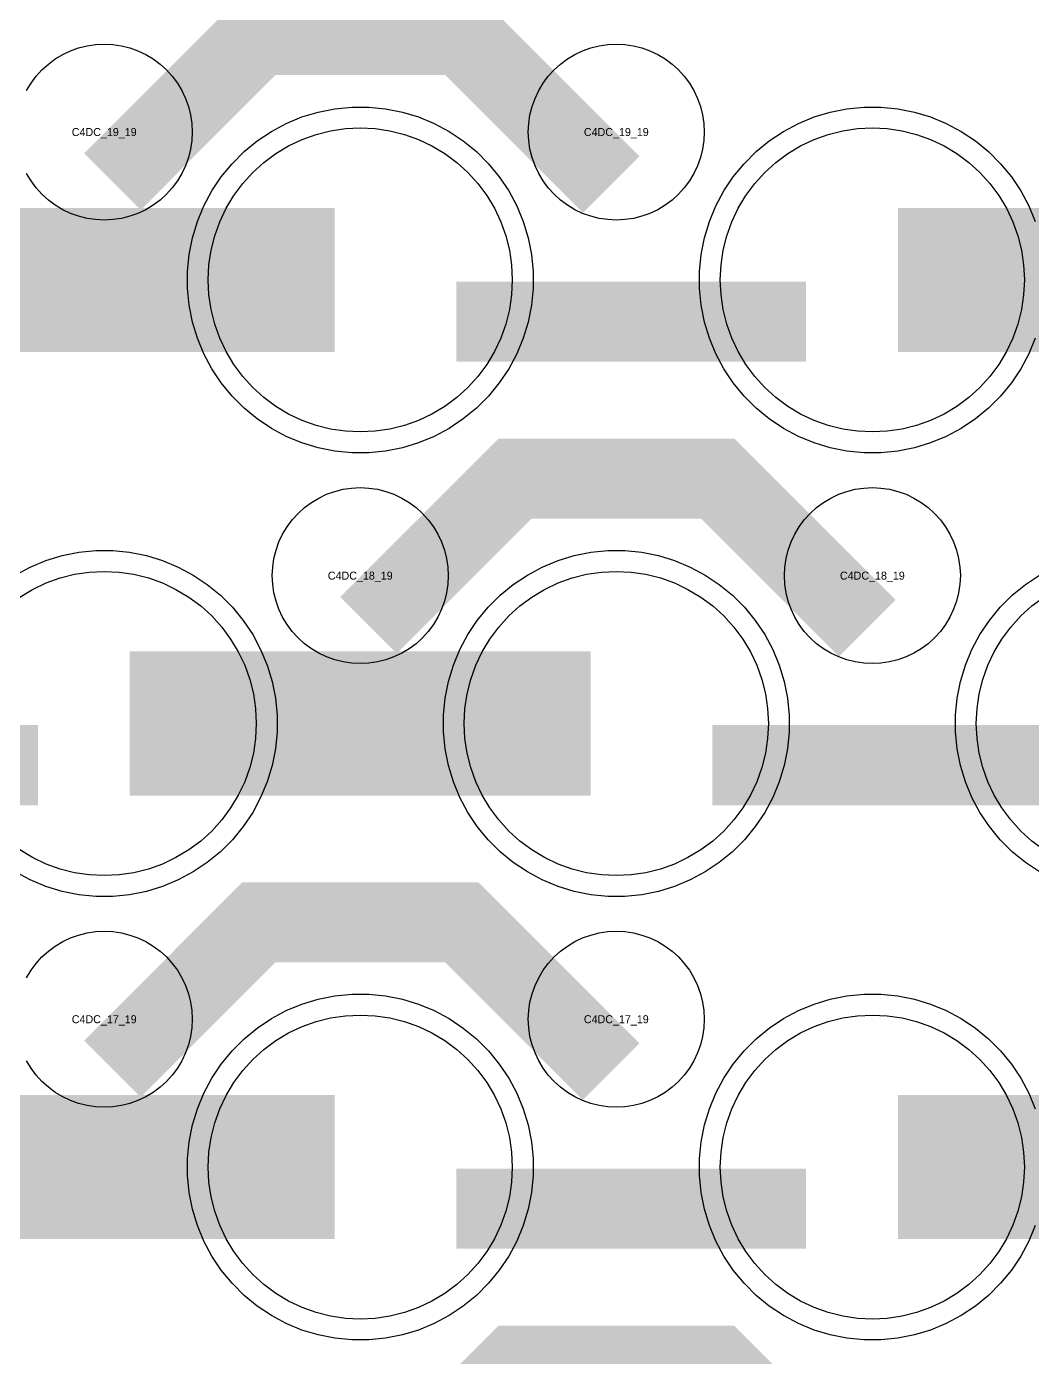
# Model space of a CAD drawing. Extents: x -11880 to 11880, y -14992 to 14992.
# Drawn here: x -5944.2 to -5630, y -12543.4 to -12127.7 of the extents above; entities that cross this region are included whole.
import ezdxf
from ezdxf.enums import TextEntityAlignment as Align

# ---------------------------------------------------------------- set-up
doc = ezdxf.new("R2010")
doc.units = 0
doc.header["$MEASUREMENT"] = 0
for name, color, linetype in [('GDS_775_DT_237', 138, 'CONTINUOUS'), ('RDL1_FS', 34, 'CONTINUOUS'), ('RDL_BS', 160, 'CONTINUOUS')]:
    doc.layers.add(name, color=color, linetype=linetype)

msp = doc.modelspace()

# ---------------------------------------------------------------- linework, layer by layer
at = {"layer": 'RDL1_FS', "color": 240, "true_color": 0xed1f24}
for points in [[(-5840, -12254.354), (-5844.657, -12254.125), (-5849.268, -12253.441), (-5853.791, -12252.309), (-5858.181, -12250.737), (-5862.395, -12248.745), (-5866.395, -12246.347), (-5870.14, -12243.569), (-5873.594, -12240.439), (-5876.724, -12236.985), (-5879.502, -12233.24), (-5881.9, -12229.24), (-5883.892, -12225.026), (-5885.464, -12220.636), (-5886.596, -12216.113), (-5887.28, -12211.502), (-5887.509, -12206.845), (-5887.28, -12202.188), (-5886.596, -12197.577), (-5885.464, -12193.054), (-5883.892, -12188.664), (-5881.9, -12184.45), (-5879.502, -12180.45), (-5876.724, -12176.705), (-5873.594, -12173.251), (-5870.14, -12170.121), (-5866.395, -12167.343), (-5862.395, -12164.945), (-5858.181, -12162.953), (-5853.791, -12161.381), (-5849.268, -12160.249), (-5844.657, -12159.565), (-5840, -12159.336), (-5835.343, -12159.565), (-5830.732, -12160.249), (-5826.209, -12161.381), (-5821.819, -12162.953), (-5817.605, -12164.945), (-5813.605, -12167.343), (-5809.86, -12170.121), (-5806.406, -12173.251), (-5803.276, -12176.705), (-5800.498, -12180.45), (-5798.1, -12184.45), (-5796.108, -12188.664), (-5794.536, -12193.054), (-5793.404, -12197.577), (-5792.72, -12202.188), (-5792.491, -12206.845), (-5792.72, -12211.502), (-5793.404, -12216.113), (-5794.536, -12220.636), (-5796.108, -12225.026), (-5798.1, -12229.24), (-5800.498, -12233.24), (-5803.276, -12236.985), (-5806.406, -12240.439), (-5809.86, -12243.569), (-5813.605, -12246.347), (-5817.605, -12248.745), (-5821.819, -12250.737), (-5826.209, -12252.309), (-5830.732, -12253.441), (-5835.343, -12254.125)], [(-5680, -12254.354), (-5684.657, -12254.125), (-5689.268, -12253.441), (-5693.791, -12252.309), (-5698.181, -12250.737), (-5702.395, -12248.745), (-5706.395, -12246.347), (-5710.14, -12243.569), (-5713.594, -12240.439), (-5716.724, -12236.985), (-5719.502, -12233.24), (-5721.9, -12229.24), (-5723.892, -12225.026), (-5725.464, -12220.636), (-5726.596, -12216.113), (-5727.28, -12211.502), (-5727.509, -12206.845), (-5727.28, -12202.188), (-5726.596, -12197.577), (-5725.464, -12193.054), (-5723.892, -12188.664), (-5721.9, -12184.45), (-5719.502, -12180.45), (-5716.724, -12176.705), (-5713.594, -12173.251), (-5710.14, -12170.121), (-5706.395, -12167.343), (-5702.395, -12164.945), (-5698.181, -12162.953), (-5693.791, -12161.381), (-5689.268, -12160.249), (-5684.657, -12159.565), (-5680, -12159.336), (-5675.343, -12159.565), (-5670.732, -12160.249), (-5666.209, -12161.381), (-5661.819, -12162.953), (-5657.605, -12164.945), (-5653.605, -12167.343), (-5649.86, -12170.121), (-5646.406, -12173.251), (-5643.276, -12176.705), (-5640.498, -12180.45), (-5638.1, -12184.45), (-5636.108, -12188.664), (-5634.536, -12193.054), (-5633.404, -12197.577), (-5632.72, -12202.188), (-5632.491, -12206.845), (-5632.72, -12211.502), (-5633.404, -12216.113), (-5634.536, -12220.636), (-5636.108, -12225.026), (-5638.1, -12229.24), (-5640.498, -12233.24), (-5643.276, -12236.985), (-5646.406, -12240.439), (-5649.86, -12243.569), (-5653.605, -12246.347), (-5657.605, -12248.745), (-5661.819, -12250.737), (-5666.209, -12252.309), (-5670.732, -12253.441), (-5675.343, -12254.125)]]:
    msp.add_lwpolyline(points, close=True, dxfattribs=at)
for points in [[(-5991.998, -12206.845, 45, 45, 0), (-5919.998, -12206.845, 45, 45, 0)], [(-5919.998, -12206.845, 45, 45, 0), (-5847.998, -12206.845, 45, 45, 0)], [(-5671.998, -12206.845, 45, 45, 0), (-5599.998, -12206.845, 45, 45, 0)]]:
    msp.add_lwpolyline(points, format="xyseb", dxfattribs=at)
at = {"layer": 'RDL1_FS'}
for points in [[(-5946.395, -12305.908), (-5942.395, -12303.51), (-5938.181, -12301.518), (-5933.791, -12299.946), (-5929.268, -12298.814), (-5924.657, -12298.13), (-5920, -12297.901), (-5915.343, -12298.13), (-5910.732, -12298.814), (-5906.209, -12299.946), (-5901.819, -12301.518), (-5897.605, -12303.51), (-5893.605, -12305.908), (-5889.86, -12308.686), (-5886.406, -12311.816), (-5883.276, -12315.27), (-5880.498, -12319.015), (-5878.1, -12323.015), (-5876.108, -12327.229), (-5874.536, -12331.619), (-5873.404, -12336.142), (-5872.72, -12340.753), (-5872.491, -12345.41), (-5872.72, -12350.067), (-5873.404, -12354.678), (-5874.536, -12359.201), (-5876.108, -12363.591), (-5878.1, -12367.805), (-5880.498, -12371.805), (-5883.276, -12375.55), (-5886.406, -12379.004), (-5889.86, -12382.134), (-5893.605, -12384.912), (-5897.605, -12387.31), (-5901.819, -12389.302), (-5906.209, -12390.874), (-5910.732, -12392.006), (-5915.343, -12392.69), (-5920, -12392.919), (-5924.657, -12392.69), (-5929.268, -12392.006), (-5933.791, -12390.874), (-5938.181, -12389.302), (-5942.395, -12387.31), (-5946.395, -12384.912)], [(-5626.395, -12384.912), (-5630.14, -12382.134), (-5633.594, -12379.004), (-5636.724, -12375.55), (-5639.502, -12371.805), (-5641.9, -12367.805), (-5643.892, -12363.591), (-5645.464, -12359.201), (-5646.596, -12354.678), (-5647.28, -12350.067), (-5647.509, -12345.41), (-5647.28, -12340.753), (-5646.596, -12336.142), (-5645.464, -12331.619), (-5643.892, -12327.229), (-5641.9, -12323.015), (-5639.502, -12319.015), (-5636.724, -12315.27), (-5633.594, -12311.816), (-5630.14, -12308.686), (-5626.395, -12305.908)]]:
    msp.add_lwpolyline(points, dxfattribs=at)
for points in [[(-5760, -12392.919), (-5764.657, -12392.69), (-5769.268, -12392.006), (-5773.791, -12390.874), (-5778.181, -12389.302), (-5782.395, -12387.31), (-5786.395, -12384.912), (-5790.14, -12382.134), (-5793.594, -12379.004), (-5796.724, -12375.55), (-5799.502, -12371.805), (-5801.9, -12367.805), (-5803.892, -12363.591), (-5805.464, -12359.201), (-5806.596, -12354.678), (-5807.28, -12350.067), (-5807.509, -12345.41), (-5807.28, -12340.753), (-5806.596, -12336.142), (-5805.464, -12331.619), (-5803.892, -12327.229), (-5801.9, -12323.015), (-5799.502, -12319.015), (-5796.724, -12315.27), (-5793.594, -12311.816), (-5790.14, -12308.686), (-5786.395, -12305.908), (-5782.395, -12303.51), (-5778.181, -12301.518), (-5773.791, -12299.946), (-5769.268, -12298.814), (-5764.657, -12298.13), (-5760, -12297.901), (-5755.343, -12298.13), (-5750.732, -12298.814), (-5746.209, -12299.946), (-5741.819, -12301.518), (-5737.605, -12303.51), (-5733.605, -12305.908), (-5729.86, -12308.686), (-5726.406, -12311.816), (-5723.276, -12315.27), (-5720.498, -12319.015), (-5718.1, -12323.015), (-5716.108, -12327.229), (-5714.536, -12331.619), (-5713.404, -12336.142), (-5712.72, -12340.753), (-5712.491, -12345.41), (-5712.72, -12350.067), (-5713.404, -12354.678), (-5714.536, -12359.201), (-5716.108, -12363.591), (-5718.1, -12367.805), (-5720.498, -12371.805), (-5723.276, -12375.55), (-5726.406, -12379.004), (-5729.86, -12382.134), (-5733.605, -12384.912), (-5737.605, -12387.31), (-5741.819, -12389.302), (-5746.209, -12390.874), (-5750.732, -12392.006), (-5755.343, -12392.69)], [(-5840, -12531.484), (-5844.657, -12531.255), (-5849.268, -12530.571), (-5853.791, -12529.439), (-5858.181, -12527.867), (-5862.395, -12525.875), (-5866.395, -12523.477), (-5870.14, -12520.699), (-5873.594, -12517.569), (-5876.724, -12514.115), (-5879.502, -12510.37), (-5881.9, -12506.37), (-5883.892, -12502.156), (-5885.464, -12497.766), (-5886.596, -12493.243), (-5887.28, -12488.632), (-5887.509, -12483.975), (-5887.28, -12479.318), (-5886.596, -12474.707), (-5885.464, -12470.184), (-5883.892, -12465.794), (-5881.9, -12461.58), (-5879.502, -12457.58), (-5876.724, -12453.835), (-5873.594, -12450.381), (-5870.14, -12447.251), (-5866.395, -12444.473), (-5862.395, -12442.075), (-5858.181, -12440.083), (-5853.791, -12438.511), (-5849.268, -12437.379), (-5844.657, -12436.695), (-5840, -12436.466), (-5835.343, -12436.695), (-5830.732, -12437.379), (-5826.209, -12438.511), (-5821.819, -12440.083), (-5817.605, -12442.075), (-5813.605, -12444.473), (-5809.86, -12447.251), (-5806.406, -12450.381), (-5803.276, -12453.835), (-5800.498, -12457.58), (-5798.1, -12461.58), (-5796.108, -12465.794), (-5794.536, -12470.184), (-5793.404, -12474.707), (-5792.72, -12479.318), (-5792.491, -12483.975), (-5792.72, -12488.632), (-5793.404, -12493.243), (-5794.536, -12497.766), (-5796.108, -12502.156), (-5798.1, -12506.37), (-5800.498, -12510.37), (-5803.276, -12514.115), (-5806.406, -12517.569), (-5809.86, -12520.699), (-5813.605, -12523.477), (-5817.605, -12525.875), (-5821.819, -12527.867), (-5826.209, -12529.439), (-5830.732, -12530.571), (-5835.343, -12531.255)], [(-5680, -12531.484), (-5684.657, -12531.255), (-5689.268, -12530.571), (-5693.791, -12529.439), (-5698.181, -12527.867), (-5702.395, -12525.875), (-5706.395, -12523.477), (-5710.14, -12520.699), (-5713.594, -12517.569), (-5716.724, -12514.115), (-5719.502, -12510.37), (-5721.9, -12506.37), (-5723.892, -12502.156), (-5725.464, -12497.766), (-5726.596, -12493.243), (-5727.28, -12488.632), (-5727.509, -12483.975), (-5727.28, -12479.318), (-5726.596, -12474.707), (-5725.464, -12470.184), (-5723.892, -12465.794), (-5721.9, -12461.58), (-5719.502, -12457.58), (-5716.724, -12453.835), (-5713.594, -12450.381), (-5710.14, -12447.251), (-5706.395, -12444.473), (-5702.395, -12442.075), (-5698.181, -12440.083), (-5693.791, -12438.511), (-5689.268, -12437.379), (-5684.657, -12436.695), (-5680, -12436.466), (-5675.343, -12436.695), (-5670.732, -12437.379), (-5666.209, -12438.511), (-5661.819, -12440.083), (-5657.605, -12442.075), (-5653.605, -12444.473), (-5649.86, -12447.251), (-5646.406, -12450.381), (-5643.276, -12453.835), (-5640.498, -12457.58), (-5638.1, -12461.58), (-5636.108, -12465.794), (-5634.536, -12470.184), (-5633.404, -12474.707), (-5632.72, -12479.318), (-5632.491, -12483.975), (-5632.72, -12488.632), (-5633.404, -12493.243), (-5634.536, -12497.766), (-5636.108, -12502.156), (-5638.1, -12506.37), (-5640.498, -12510.37), (-5643.276, -12514.115), (-5646.406, -12517.569), (-5649.86, -12520.699), (-5653.605, -12523.477), (-5657.605, -12525.875), (-5661.819, -12527.867), (-5666.209, -12529.439), (-5670.732, -12530.571), (-5675.343, -12531.255)]]:
    msp.add_lwpolyline(points, close=True, dxfattribs=at)
for points in [[(-5911.998, -12345.41, 45, 45, 0), (-5839.998, -12345.41, 45, 45, 0)], [(-5839.998, -12345.41, 45, 45, 0), (-5767.998, -12345.41, 45, 45, 0)], [(-5991.998, -12483.975, 45, 45, 0), (-5919.998, -12483.975, 45, 45, 0)], [(-5919.998, -12483.975, 45, 45, 0), (-5847.998, -12483.975, 45, 45, 0)], [(-5671.998, -12483.975, 45, 45, 0), (-5599.998, -12483.975, 45, 45, 0)]]:
    msp.add_lwpolyline(points, format="xyseb", dxfattribs=at)
at = {"layer": 'RDL_BS'}
for points in [[(-5917.438, -12176.159, 25, 25, 0), (-5871.623, -12130.344, 25, 25, 0), (-5838.07, -12130.344, 25, 25, 0)], [(-5761.599, -12177.058, 25, 25, 0), (-5808.313, -12130.344, 25, 25, 0), (-5838.071, -12130.344, 25, 25, 0)], [(-5837.438, -12314.724, 25, 25, 0), (-5791.623, -12268.909, 25, 25, 0), (-5758.07, -12268.909, 25, 25, 0)], [(-5681.599, -12315.623, 25, 25, 0), (-5728.313, -12268.909, 25, 25, 0), (-5758.071, -12268.909, 25, 25, 0)], [(-6049.984, -12358.423, 25, 25, 0), (-5940.719, -12358.423, 25, 25, 0)], [(-5729.984, -12358.423, 25, 25, 0), (-5620.719, -12358.423, 25, 25, 0)], [(-5917.438, -12453.289, 25, 25, 0), (-5871.623, -12407.474, 25, 25, 0), (-5838.07, -12407.474, 25, 25, 0)], [(-5761.599, -12454.188, 25, 25, 0), (-5808.313, -12407.474, 25, 25, 0), (-5838.071, -12407.474, 25, 25, 0)], [(-5809.984, -12496.988, 25, 25, 0), (-5700.719, -12496.988, 25, 25, 0)], [(-5837.438, -12591.854, 25, 25, 0), (-5791.623, -12546.039, 25, 25, 0), (-5758.07, -12546.039, 25, 25, 0)], [(-5681.599, -12592.753, 25, 25, 0), (-5728.313, -12546.039, 25, 25, 0), (-5758.071, -12546.039, 25, 25, 0)]]:
    msp.add_lwpolyline(points, format="xyseb", dxfattribs=at)
for points in [[(-5944.25, -12147.701), (-5942.857, -12145.377), (-5941.254, -12143.214), (-5939.442, -12141.215), (-5937.443, -12139.403), (-5935.28, -12137.8), (-5932.956, -12136.407), (-5930.519, -12135.255), (-5927.984, -12134.348), (-5925.365, -12133.691), (-5922.693, -12133.295), (-5920, -12133.163), (-5917.307, -12133.295), (-5914.635, -12133.691), (-5912.016, -12134.348), (-5909.481, -12135.255), (-5907.044, -12136.407), (-5904.72, -12137.8), (-5902.557, -12139.403), (-5900.558, -12141.215), (-5898.746, -12143.214), (-5897.143, -12145.377), (-5895.75, -12147.701), (-5894.598, -12150.138), (-5893.691, -12152.673), (-5893.034, -12155.292), (-5892.638, -12157.964), (-5892.506, -12160.657), (-5892.638, -12163.35), (-5893.034, -12166.022), (-5893.691, -12168.641), (-5894.598, -12171.176), (-5895.75, -12173.613), (-5897.143, -12175.937), (-5898.746, -12178.1), (-5900.558, -12180.099), (-5902.557, -12181.911), (-5904.72, -12183.514), (-5907.044, -12184.907), (-5909.481, -12186.059), (-5912.016, -12186.966), (-5914.635, -12187.623), (-5917.307, -12188.019), (-5920, -12188.151), (-5922.693, -12188.019), (-5925.365, -12187.623), (-5927.984, -12186.966), (-5930.519, -12186.059), (-5932.956, -12184.907), (-5935.28, -12183.514), (-5937.443, -12181.911), (-5939.442, -12180.099), (-5941.254, -12178.1), (-5942.857, -12175.937), (-5944.25, -12173.613)], [(-5947.777, -12299.027), (-5943.115, -12296.535), (-5938.205, -12294.504), (-5933.165, -12292.973), (-5927.938, -12291.927), (-5922.644, -12291.41), (-5917.356, -12291.41), (-5912.062, -12291.927), (-5906.835, -12292.973), (-5901.795, -12294.504), (-5896.885, -12296.535), (-5892.223, -12299.027), (-5887.809, -12301.974), (-5883.708, -12305.336), (-5879.926, -12309.118), (-5876.564, -12313.219), (-5873.617, -12317.633), (-5871.125, -12322.295), (-5869.094, -12327.205), (-5867.563, -12332.245), (-5866.517, -12337.472), (-5866, -12342.766), (-5866, -12348.054), (-5866.517, -12353.348), (-5867.563, -12358.575), (-5869.094, -12363.615), (-5871.125, -12368.525), (-5873.617, -12373.187), (-5876.564, -12377.601), (-5879.926, -12381.702), (-5883.708, -12385.484), (-5887.809, -12388.846), (-5892.223, -12391.793), (-5896.885, -12394.285), (-5901.795, -12396.316), (-5906.835, -12397.847), (-5912.062, -12398.893), (-5917.356, -12399.41), (-5922.644, -12399.41), (-5927.938, -12398.893), (-5933.165, -12397.847), (-5938.205, -12396.316), (-5943.115, -12394.285), (-5947.777, -12391.793)], [(-5627.777, -12391.793), (-5632.191, -12388.846), (-5636.292, -12385.484), (-5640.074, -12381.702), (-5643.436, -12377.601), (-5646.383, -12373.187), (-5648.875, -12368.525), (-5650.906, -12363.615), (-5652.437, -12358.575), (-5653.483, -12353.348), (-5654, -12348.054), (-5654, -12342.766), (-5653.483, -12337.472), (-5652.437, -12332.245), (-5650.906, -12327.205), (-5648.875, -12322.295), (-5646.383, -12317.633), (-5643.436, -12313.219), (-5640.074, -12309.118), (-5636.292, -12305.336), (-5632.191, -12301.974), (-5627.777, -12299.027)], [(-5944.25, -12424.831), (-5942.857, -12422.507), (-5941.254, -12420.344), (-5939.442, -12418.345), (-5937.443, -12416.533), (-5935.28, -12414.93), (-5932.956, -12413.537), (-5930.519, -12412.385), (-5927.984, -12411.478), (-5925.365, -12410.821), (-5922.693, -12410.425), (-5920, -12410.293), (-5917.307, -12410.425), (-5914.635, -12410.821), (-5912.016, -12411.478), (-5909.481, -12412.385), (-5907.044, -12413.537), (-5904.72, -12414.93), (-5902.557, -12416.533), (-5900.558, -12418.345), (-5898.746, -12420.344), (-5897.143, -12422.507), (-5895.75, -12424.831), (-5894.598, -12427.268), (-5893.691, -12429.803), (-5893.034, -12432.422), (-5892.638, -12435.094), (-5892.506, -12437.787), (-5892.638, -12440.48), (-5893.034, -12443.152), (-5893.691, -12445.771), (-5894.598, -12448.306), (-5895.75, -12450.743), (-5897.143, -12453.067), (-5898.746, -12455.23), (-5900.558, -12457.229), (-5902.557, -12459.041), (-5904.72, -12460.644), (-5907.044, -12462.037), (-5909.481, -12463.189), (-5912.016, -12464.096), (-5914.635, -12464.753), (-5917.307, -12465.149), (-5920, -12465.281), (-5922.693, -12465.149), (-5925.365, -12464.753), (-5927.984, -12464.096), (-5930.519, -12463.189), (-5932.956, -12462.037), (-5935.28, -12460.644), (-5937.443, -12459.041), (-5939.442, -12457.229), (-5941.254, -12455.23), (-5942.857, -12453.067), (-5944.25, -12450.743)], [(-5629.094, -12502.18), (-5631.125, -12507.09), (-5633.617, -12511.752), (-5636.564, -12516.166), (-5639.926, -12520.267), (-5643.708, -12524.049), (-5647.809, -12527.411), (-5652.223, -12530.358), (-5656.885, -12532.85), (-5661.795, -12534.881), (-5666.835, -12536.412), (-5672.062, -12537.458), (-5677.356, -12537.975), (-5682.644, -12537.975), (-5687.938, -12537.458), (-5693.165, -12536.412), (-5698.205, -12534.881), (-5703.115, -12532.85), (-5707.777, -12530.358), (-5712.191, -12527.411), (-5716.292, -12524.049), (-5720.074, -12520.267), (-5723.436, -12516.166), (-5726.383, -12511.752), (-5728.875, -12507.09), (-5730.906, -12502.18), (-5732.437, -12497.14), (-5733.483, -12491.913), (-5734, -12486.619), (-5734, -12481.331), (-5733.483, -12476.037), (-5732.437, -12470.81), (-5730.906, -12465.77), (-5728.875, -12460.86), (-5726.383, -12456.198), (-5723.436, -12451.784), (-5720.074, -12447.683), (-5716.292, -12443.901), (-5712.191, -12440.539), (-5707.777, -12437.592), (-5703.115, -12435.1), (-5698.205, -12433.069), (-5693.165, -12431.538), (-5687.938, -12430.492), (-5682.644, -12429.975), (-5677.356, -12429.975), (-5672.062, -12430.492), (-5666.835, -12431.538), (-5661.795, -12433.069), (-5656.885, -12435.1), (-5652.223, -12437.592), (-5647.809, -12440.539), (-5643.708, -12443.901), (-5639.926, -12447.683), (-5636.564, -12451.784), (-5633.617, -12456.198), (-5631.125, -12460.86), (-5629.094, -12465.77)]]:
    msp.add_lwpolyline(points, dxfattribs=at)
for points in [[(-5760, -12188.151), (-5762.693, -12188.019), (-5765.365, -12187.623), (-5767.984, -12186.966), (-5770.519, -12186.059), (-5772.956, -12184.907), (-5775.28, -12183.514), (-5777.443, -12181.911), (-5779.442, -12180.099), (-5781.254, -12178.1), (-5782.857, -12175.937), (-5784.25, -12173.613), (-5785.402, -12171.176), (-5786.309, -12168.641), (-5786.966, -12166.022), (-5787.362, -12163.35), (-5787.494, -12160.657), (-5787.362, -12157.964), (-5786.966, -12155.292), (-5786.309, -12152.673), (-5785.402, -12150.138), (-5784.25, -12147.701), (-5782.857, -12145.377), (-5781.254, -12143.214), (-5779.442, -12141.215), (-5777.443, -12139.403), (-5775.28, -12137.8), (-5772.956, -12136.407), (-5770.519, -12135.255), (-5767.984, -12134.348), (-5765.365, -12133.691), (-5762.693, -12133.295), (-5760, -12133.163), (-5757.307, -12133.295), (-5754.635, -12133.691), (-5752.016, -12134.348), (-5749.481, -12135.255), (-5747.044, -12136.407), (-5744.72, -12137.8), (-5742.557, -12139.403), (-5740.558, -12141.215), (-5738.746, -12143.214), (-5737.143, -12145.377), (-5735.75, -12147.701), (-5734.598, -12150.138), (-5733.691, -12152.673), (-5733.034, -12155.292), (-5732.638, -12157.964), (-5732.506, -12160.657), (-5732.638, -12163.35), (-5733.034, -12166.022), (-5733.691, -12168.641), (-5734.598, -12171.176), (-5735.75, -12173.613), (-5737.143, -12175.937), (-5738.746, -12178.1), (-5740.558, -12180.099), (-5742.557, -12181.911), (-5744.72, -12183.514), (-5747.044, -12184.907), (-5749.481, -12186.059), (-5752.016, -12186.966), (-5754.635, -12187.623), (-5757.307, -12188.019)], [(-5840, -12326.716), (-5842.693, -12326.584), (-5845.365, -12326.188), (-5847.984, -12325.531), (-5850.519, -12324.624), (-5852.956, -12323.472), (-5855.28, -12322.079), (-5857.443, -12320.476), (-5859.442, -12318.664), (-5861.254, -12316.665), (-5862.857, -12314.502), (-5864.25, -12312.178), (-5865.402, -12309.741), (-5866.309, -12307.206), (-5866.966, -12304.587), (-5867.362, -12301.915), (-5867.494, -12299.222), (-5867.362, -12296.529), (-5866.966, -12293.857), (-5866.309, -12291.238), (-5865.402, -12288.703), (-5864.25, -12286.266), (-5862.857, -12283.942), (-5861.254, -12281.779), (-5859.442, -12279.78), (-5857.443, -12277.968), (-5855.28, -12276.365), (-5852.956, -12274.972), (-5850.519, -12273.82), (-5847.984, -12272.913), (-5845.365, -12272.256), (-5842.693, -12271.86), (-5840, -12271.728), (-5837.307, -12271.86), (-5834.635, -12272.256), (-5832.016, -12272.913), (-5829.481, -12273.82), (-5827.044, -12274.972), (-5824.72, -12276.365), (-5822.557, -12277.968), (-5820.558, -12279.78), (-5818.746, -12281.779), (-5817.143, -12283.942), (-5815.75, -12286.266), (-5814.598, -12288.703), (-5813.691, -12291.238), (-5813.034, -12293.857), (-5812.638, -12296.529), (-5812.506, -12299.222), (-5812.638, -12301.915), (-5813.034, -12304.587), (-5813.691, -12307.206), (-5814.598, -12309.741), (-5815.75, -12312.178), (-5817.143, -12314.502), (-5818.746, -12316.665), (-5820.558, -12318.664), (-5822.557, -12320.476), (-5824.72, -12322.079), (-5827.044, -12323.472), (-5829.481, -12324.624), (-5832.016, -12325.531), (-5834.635, -12326.188), (-5837.307, -12326.584)], [(-5680, -12326.716), (-5682.693, -12326.584), (-5685.365, -12326.188), (-5687.984, -12325.531), (-5690.519, -12324.624), (-5692.956, -12323.472), (-5695.28, -12322.079), (-5697.443, -12320.476), (-5699.442, -12318.664), (-5701.254, -12316.665), (-5702.857, -12314.502), (-5704.25, -12312.178), (-5705.402, -12309.741), (-5706.309, -12307.206), (-5706.966, -12304.587), (-5707.362, -12301.915), (-5707.494, -12299.222), (-5707.362, -12296.529), (-5706.966, -12293.857), (-5706.309, -12291.238), (-5705.402, -12288.703), (-5704.25, -12286.266), (-5702.857, -12283.942), (-5701.254, -12281.779), (-5699.442, -12279.78), (-5697.443, -12277.968), (-5695.28, -12276.365), (-5692.956, -12274.972), (-5690.519, -12273.82), (-5687.984, -12272.913), (-5685.365, -12272.256), (-5682.693, -12271.86), (-5680, -12271.728), (-5677.307, -12271.86), (-5674.635, -12272.256), (-5672.016, -12272.913), (-5669.481, -12273.82), (-5667.044, -12274.972), (-5664.72, -12276.365), (-5662.557, -12277.968), (-5660.558, -12279.78), (-5658.746, -12281.779), (-5657.143, -12283.942), (-5655.75, -12286.266), (-5654.598, -12288.703), (-5653.691, -12291.238), (-5653.034, -12293.857), (-5652.638, -12296.529), (-5652.506, -12299.222), (-5652.638, -12301.915), (-5653.034, -12304.587), (-5653.691, -12307.206), (-5654.598, -12309.741), (-5655.75, -12312.178), (-5657.143, -12314.502), (-5658.746, -12316.665), (-5660.558, -12318.664), (-5662.557, -12320.476), (-5664.72, -12322.079), (-5667.044, -12323.472), (-5669.481, -12324.624), (-5672.016, -12325.531), (-5674.635, -12326.188), (-5677.307, -12326.584)], [(-5762.644, -12399.41), (-5767.938, -12398.893), (-5773.165, -12397.847), (-5778.205, -12396.316), (-5783.115, -12394.285), (-5787.777, -12391.793), (-5792.191, -12388.846), (-5796.292, -12385.484), (-5800.074, -12381.702), (-5803.436, -12377.601), (-5806.383, -12373.187), (-5808.875, -12368.525), (-5810.906, -12363.615), (-5812.437, -12358.575), (-5813.483, -12353.348), (-5814, -12348.054), (-5814, -12342.766), (-5813.483, -12337.472), (-5812.437, -12332.245), (-5810.906, -12327.205), (-5808.875, -12322.295), (-5806.383, -12317.633), (-5803.436, -12313.219), (-5800.074, -12309.118), (-5796.292, -12305.336), (-5792.191, -12301.974), (-5787.777, -12299.027), (-5783.115, -12296.535), (-5778.205, -12294.504), (-5773.165, -12292.973), (-5767.938, -12291.927), (-5762.644, -12291.41), (-5757.356, -12291.41), (-5752.062, -12291.927), (-5746.835, -12292.973), (-5741.795, -12294.504), (-5736.885, -12296.535), (-5732.223, -12299.027), (-5727.809, -12301.974), (-5723.708, -12305.336), (-5719.926, -12309.118), (-5716.564, -12313.219), (-5713.617, -12317.633), (-5711.125, -12322.295), (-5709.094, -12327.205), (-5707.563, -12332.245), (-5706.517, -12337.472), (-5706, -12342.766), (-5706, -12348.054), (-5706.517, -12353.348), (-5707.563, -12358.575), (-5709.094, -12363.615), (-5711.125, -12368.525), (-5713.617, -12373.187), (-5716.564, -12377.601), (-5719.926, -12381.702), (-5723.708, -12385.484), (-5727.809, -12388.846), (-5732.223, -12391.793), (-5736.885, -12394.285), (-5741.795, -12396.316), (-5746.835, -12397.847), (-5752.062, -12398.893), (-5757.356, -12399.41)], [(-5760, -12465.281), (-5762.693, -12465.149), (-5765.365, -12464.753), (-5767.984, -12464.096), (-5770.519, -12463.189), (-5772.956, -12462.037), (-5775.28, -12460.644), (-5777.443, -12459.041), (-5779.442, -12457.229), (-5781.254, -12455.23), (-5782.857, -12453.067), (-5784.25, -12450.743), (-5785.402, -12448.306), (-5786.309, -12445.771), (-5786.966, -12443.152), (-5787.362, -12440.48), (-5787.494, -12437.787), (-5787.362, -12435.094), (-5786.966, -12432.422), (-5786.309, -12429.803), (-5785.402, -12427.268), (-5784.25, -12424.831), (-5782.857, -12422.507), (-5781.254, -12420.344), (-5779.442, -12418.345), (-5777.443, -12416.533), (-5775.28, -12414.93), (-5772.956, -12413.537), (-5770.519, -12412.385), (-5767.984, -12411.478), (-5765.365, -12410.821), (-5762.693, -12410.425), (-5760, -12410.293), (-5757.307, -12410.425), (-5754.635, -12410.821), (-5752.016, -12411.478), (-5749.481, -12412.385), (-5747.044, -12413.537), (-5744.72, -12414.93), (-5742.557, -12416.533), (-5740.558, -12418.345), (-5738.746, -12420.344), (-5737.143, -12422.507), (-5735.75, -12424.831), (-5734.598, -12427.268), (-5733.691, -12429.803), (-5733.034, -12432.422), (-5732.638, -12435.094), (-5732.506, -12437.787), (-5732.638, -12440.48), (-5733.034, -12443.152), (-5733.691, -12445.771), (-5734.598, -12448.306), (-5735.75, -12450.743), (-5737.143, -12453.067), (-5738.746, -12455.23), (-5740.558, -12457.229), (-5742.557, -12459.041), (-5744.72, -12460.644), (-5747.044, -12462.037), (-5749.481, -12463.189), (-5752.016, -12464.096), (-5754.635, -12464.753), (-5757.307, -12465.149)], [(-5842.644, -12537.975), (-5847.938, -12537.458), (-5853.165, -12536.412), (-5858.205, -12534.881), (-5863.115, -12532.85), (-5867.777, -12530.358), (-5872.191, -12527.411), (-5876.292, -12524.049), (-5880.074, -12520.267), (-5883.436, -12516.166), (-5886.383, -12511.752), (-5888.875, -12507.09), (-5890.906, -12502.18), (-5892.437, -12497.14), (-5893.483, -12491.913), (-5894, -12486.619), (-5894, -12481.331), (-5893.483, -12476.037), (-5892.437, -12470.81), (-5890.906, -12465.77), (-5888.875, -12460.86), (-5886.383, -12456.198), (-5883.436, -12451.784), (-5880.074, -12447.683), (-5876.292, -12443.901), (-5872.191, -12440.539), (-5867.777, -12437.592), (-5863.115, -12435.1), (-5858.205, -12433.069), (-5853.165, -12431.538), (-5847.938, -12430.492), (-5842.644, -12429.975), (-5837.356, -12429.975), (-5832.062, -12430.492), (-5826.835, -12431.538), (-5821.795, -12433.069), (-5816.885, -12435.1), (-5812.223, -12437.592), (-5807.809, -12440.539), (-5803.708, -12443.901), (-5799.926, -12447.683), (-5796.564, -12451.784), (-5793.617, -12456.198), (-5791.125, -12460.86), (-5789.094, -12465.77), (-5787.563, -12470.81), (-5786.517, -12476.037), (-5786, -12481.331), (-5786, -12486.619), (-5786.517, -12491.913), (-5787.563, -12497.14), (-5789.094, -12502.18), (-5791.125, -12507.09), (-5793.617, -12511.752), (-5796.564, -12516.166), (-5799.926, -12520.267), (-5803.708, -12524.049), (-5807.809, -12527.411), (-5812.223, -12530.358), (-5816.885, -12532.85), (-5821.795, -12534.881), (-5826.835, -12536.412), (-5832.062, -12537.458), (-5837.356, -12537.975)]]:
    msp.add_lwpolyline(points, close=True, dxfattribs=at)
at = {"layer": 'RDL_BS', "color": 240, "true_color": 0xed1f24}
msp.add_lwpolyline([(-5842.644, -12260.845), (-5847.938, -12260.328), (-5853.165, -12259.282), (-5858.205, -12257.751), (-5863.115, -12255.72), (-5867.777, -12253.228), (-5872.191, -12250.281), (-5876.292, -12246.919), (-5880.074, -12243.137), (-5883.436, -12239.036), (-5886.383, -12234.622), (-5888.875, -12229.96), (-5890.906, -12225.05), (-5892.437, -12220.01), (-5893.483, -12214.783), (-5894, -12209.489), (-5894, -12204.201), (-5893.483, -12198.907), (-5892.437, -12193.68), (-5890.906, -12188.64), (-5888.875, -12183.73), (-5886.383, -12179.068), (-5883.436, -12174.654), (-5880.074, -12170.553), (-5876.292, -12166.771), (-5872.191, -12163.409), (-5867.777, -12160.462), (-5863.115, -12157.97), (-5858.205, -12155.939), (-5853.165, -12154.408), (-5847.938, -12153.362), (-5842.644, -12152.845), (-5837.356, -12152.845), (-5832.062, -12153.362), (-5826.835, -12154.408), (-5821.795, -12155.939), (-5816.885, -12157.97), (-5812.223, -12160.462), (-5807.809, -12163.409), (-5803.708, -12166.771), (-5799.926, -12170.553), (-5796.564, -12174.654), (-5793.617, -12179.068), (-5791.125, -12183.73), (-5789.094, -12188.64), (-5787.563, -12193.68), (-5786.517, -12198.907), (-5786, -12204.201), (-5786, -12209.489), (-5786.517, -12214.783), (-5787.563, -12220.01), (-5789.094, -12225.05), (-5791.125, -12229.96), (-5793.617, -12234.622), (-5796.564, -12239.036), (-5799.926, -12243.137), (-5803.708, -12246.919), (-5807.809, -12250.281), (-5812.223, -12253.228), (-5816.885, -12255.72), (-5821.795, -12257.751), (-5826.835, -12259.282), (-5832.062, -12260.328), (-5837.356, -12260.845)], close=True, dxfattribs=at)
msp.add_lwpolyline([(-5629.094, -12225.05), (-5631.125, -12229.96), (-5633.617, -12234.622), (-5636.564, -12239.036), (-5639.926, -12243.137), (-5643.708, -12246.919), (-5647.809, -12250.281), (-5652.223, -12253.228), (-5656.885, -12255.72), (-5661.795, -12257.751), (-5666.835, -12259.282), (-5672.062, -12260.328), (-5677.356, -12260.845), (-5682.644, -12260.845), (-5687.938, -12260.328), (-5693.165, -12259.282), (-5698.205, -12257.751), (-5703.115, -12255.72), (-5707.777, -12253.228), (-5712.191, -12250.281), (-5716.292, -12246.919), (-5720.074, -12243.137), (-5723.436, -12239.036), (-5726.383, -12234.622), (-5728.875, -12229.96), (-5730.906, -12225.05), (-5732.437, -12220.01), (-5733.483, -12214.783), (-5734, -12209.489), (-5734, -12204.201), (-5733.483, -12198.907), (-5732.437, -12193.68), (-5730.906, -12188.64), (-5728.875, -12183.73), (-5726.383, -12179.068), (-5723.436, -12174.654), (-5720.074, -12170.553), (-5716.292, -12166.771), (-5712.191, -12163.409), (-5707.777, -12160.462), (-5703.115, -12157.97), (-5698.205, -12155.939), (-5693.165, -12154.408), (-5687.938, -12153.362), (-5682.644, -12152.845), (-5677.356, -12152.845), (-5672.062, -12153.362), (-5666.835, -12154.408), (-5661.795, -12155.939), (-5656.885, -12157.97), (-5652.223, -12160.462), (-5647.809, -12163.409), (-5643.708, -12166.771), (-5639.926, -12170.553), (-5636.564, -12174.654), (-5633.617, -12179.068), (-5631.125, -12183.73), (-5629.094, -12188.64)], dxfattribs=at)
msp.add_lwpolyline([(-5809.984, -12219.858, 25, 25, 0), (-5700.719, -12219.858, 25, 25, 0)], format="xyseb", dxfattribs=at)

# ---------------------------------------------------------------- texts
at = {"layer": 'GDS_775_DT_237'}
for s, p in [('C4DC_19_19', (-5920, -12160.657)), ('C4DC_19_19', (-5920, -12160.657)), ('C4DC_19_19', (-5760, -12160.657)), ('C4DC_19_19', (-5760, -12160.657)), ('C4DC_18_19', (-5840, -12299.222)), ('C4DC_18_19', (-5840, -12299.222)), ('C4DC_18_19', (-5680, -12299.222)), ('C4DC_18_19', (-5680, -12299.222)), ('C4DC_17_19', (-5920, -12437.787)), ('C4DC_17_19', (-5920, -12437.787)), ('C4DC_17_19', (-5760, -12437.787)), ('C4DC_17_19', (-5760, -12437.787))]:
    msp.add_text(s, height=2.5, dxfattribs=at).set_placement(p, align=Align.MIDDLE_CENTER)

doc.saveas('drawing.dxf')
